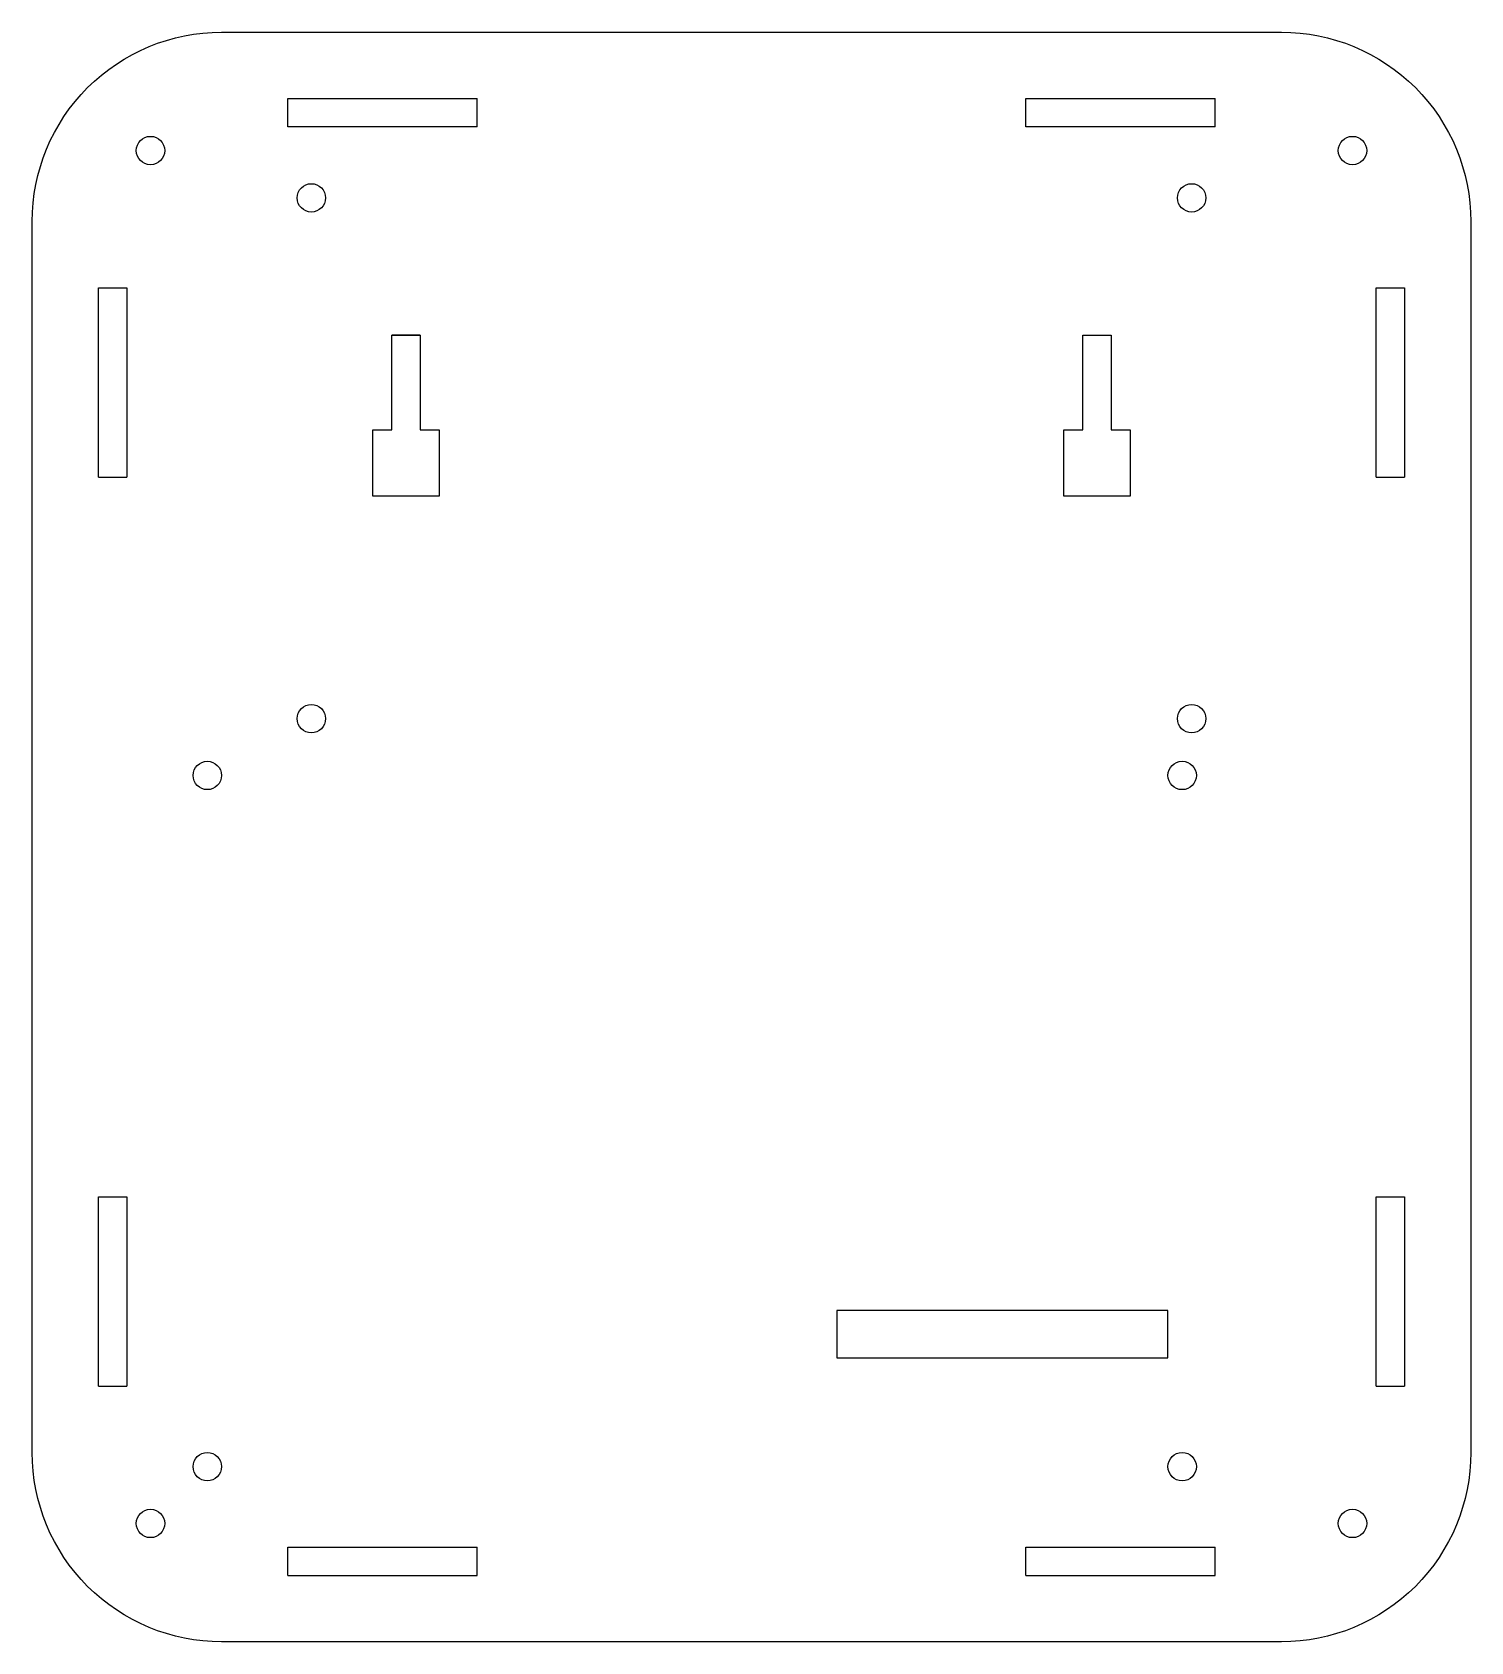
# Model space of a CAD drawing. Header units: millimetres. Extents: x -15 to 137, y -15 to 155.
import ezdxf

# ---------------------------------------------------------------- set-up
doc = ezdxf.new("R2010")
doc.units = ezdxf.units.MM

msp = doc.modelspace()

# ---------------------------------------------------------------- linework, layer by layer
msp.add_lwpolyline([(5, 155), (117, 155, -0.414214), (137, 135), (137, 5, -0.414214), (117, -15), (5, -15, -0.414214), (-15, 5), (-15, 135, -0.414214)], format="xyb", close=True)
for points in [[(12, 145), (12, 148)], [(12, 148), (32, 148)], [(32, 145), (32, 148)], [(90, 145), (90, 148)], [(90, 148), (110, 148)], [(110, 145), (110, 148)], [(32, 145), (12, 145)], [(110, 145), (90, 145)], [(-8, 128), (-5, 128)], [(-8, 108), (-8, 128)], [(-5, 128), (-5, 108)], [(127, 128), (130, 128)], [(127, 108), (127, 128)], [(130, 128), (130, 108)], [(-8, 108), (-5, 108)], [(127, 108), (130, 108)], [(-8, 32), (-5, 32)], [(-8, 12), (-8, 32)], [(-5, 32), (-5, 12)], [(127, 32), (130, 32)], [(127, 12), (127, 32)], [(130, 32), (130, 12)], [(-8, 12), (-5, 12)], [(127, 12), (130, 12)], [(12, -8), (12, -5)], [(12, -5), (32, -5)], [(32, -8), (32, -5)], [(90, -8), (90, -5)], [(90, -5), (110, -5)], [(110, -8), (110, -5)], [(12, -8), (32, -8)], [(90, -8), (110, -8)]]:
    msp.add_lwpolyline(points)
for points in [[(23, 123), (26, 123), (26, 113), (28, 113), (28, 106), (21, 106), (21, 113), (23, 113), (23, 123)], [(23, 123), (26, 123), (26, 123), (23, 123)], [(96, 123), (99, 123), (99, 113), (101, 113), (101, 106), (94, 106), (94, 113), (96, 113), (96, 123)], [(105, 15), (105, 20), (70, 20), (70, 15)]]:
    msp.add_lwpolyline(points, close=True)
for centre in [(-2.5, 142.5), (124.5, 142.5), (14.5, 137.5), (107.5, 137.5), (14.5, 82.5), (107.5, 82.5), (3.5, 76.5), (106.5, 76.5), (3.5, 3.5), (106.5, 3.5), (-2.5, -2.5), (124.5, -2.5)]:
    msp.add_circle(centre, 1.5)

doc.saveas('drawing.dxf')
